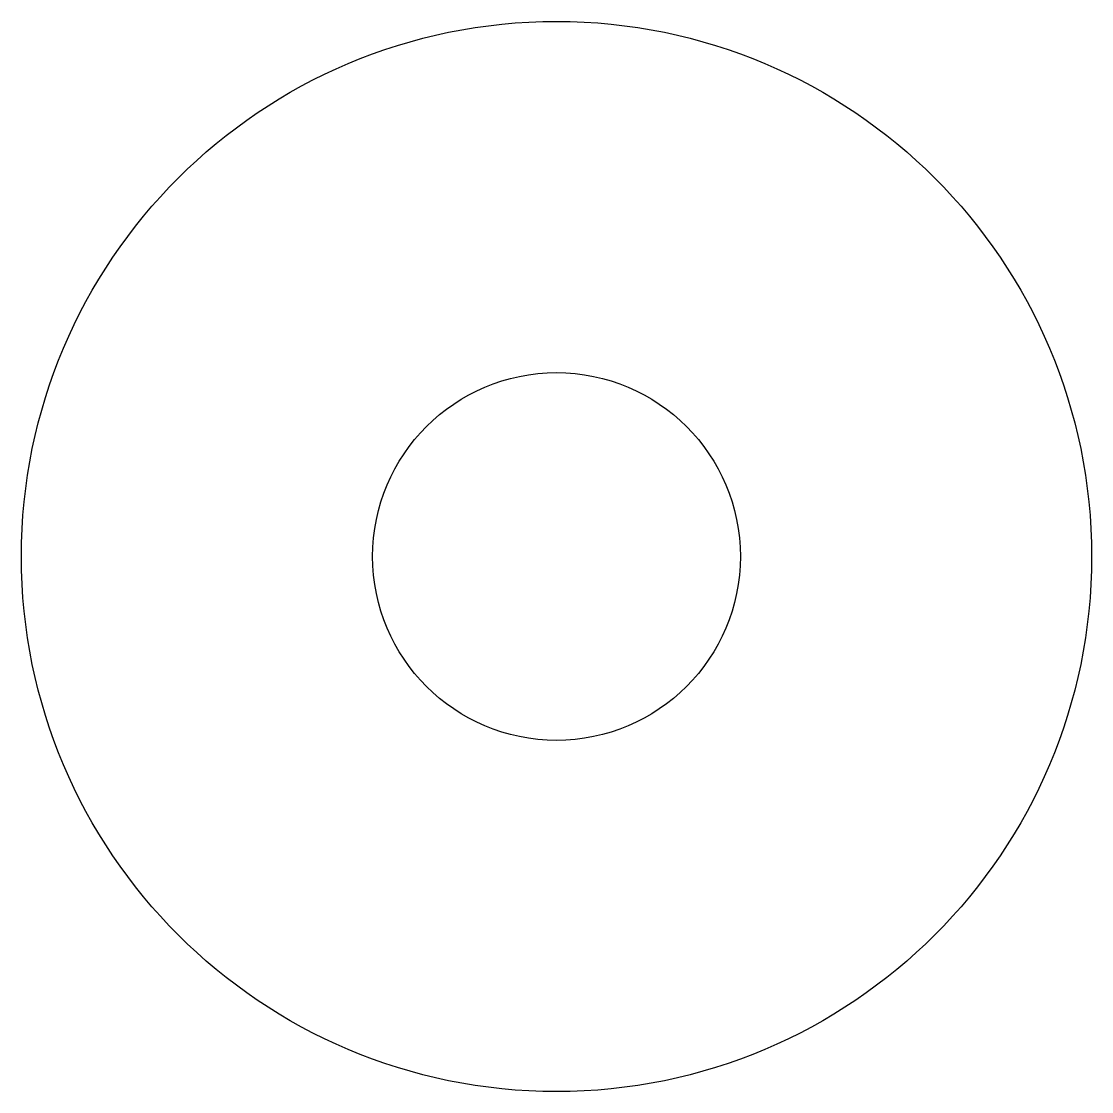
# Model space of a CAD drawing. Header units: millimetres. Extents: x -6 to 6, y 19 to 31.
import ezdxf

# ---------------------------------------------------------------- set-up
doc = ezdxf.new("R2010")
doc.units = ezdxf.units.MM
doc.layers.add('BrushlessMotor001', color=70, linetype='Continuous')

msp = doc.modelspace()

# ---------------------------------------------------------------- linework, layer by layer
at = {"layer": 'BrushlessMotor001'}
for radius in [6, 2.062]:
    msp.add_circle((0, 25), radius, dxfattribs=at)

doc.saveas('drawing.dxf')
